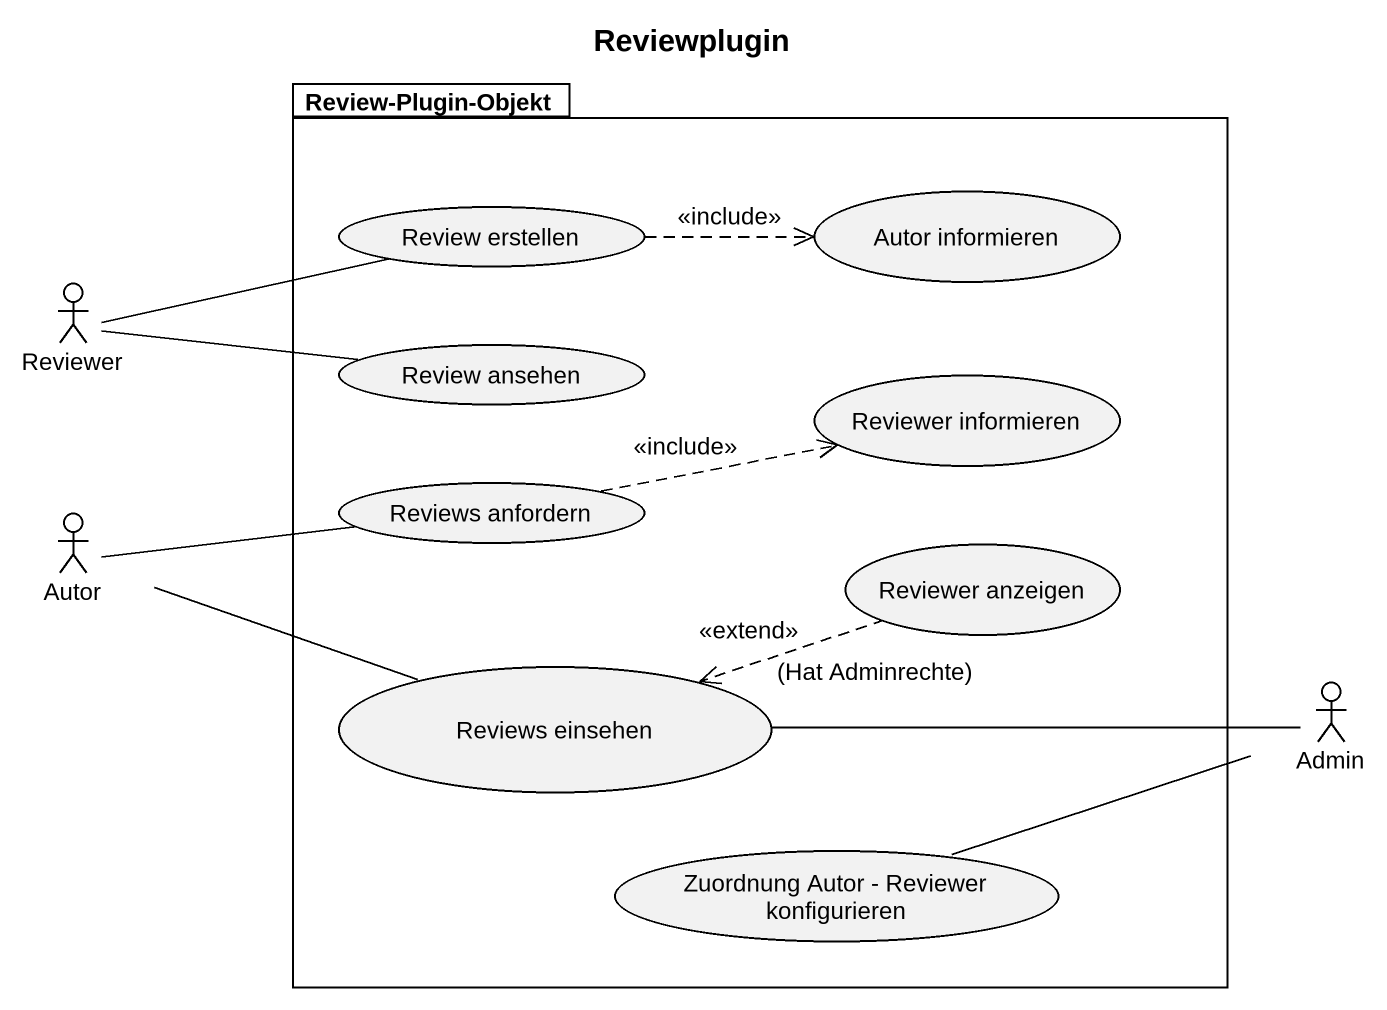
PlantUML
@startuml
title Reviewplugin
package "Review-Plugin-Objekt" as Review_Plugin_Objekt {
  usecase "Review erstellen" as Review_erstellen
  usecase "Autor informieren" as Autor_informieren
  usecase "Review ansehen" as Review_ansehen
  usecase "Reviewer informieren" as Reviewer_informieren
  usecase "Reviews anfordern" as Reviews_anfordern
  usecase "Reviewer anzeigen" as Reviewer_anzeigen
  usecase "Reviews einsehen" as Reviews_einsehen
  usecase "Zuordnung Autor - Reviewer konfigurieren" as Zuordnung_Autor_Reviewer
}
actor Reviewer
actor Autor
actor Admin
Review_erstellen .right.> Autor_informieren : <<include>>
Reviewer -right- Review_erstellen
Reviewer -right- Review_ansehen
Autor -right- Reviews_anfordern
Autor -right- Reviews_einsehen
Reviews_anfordern .right.> Reviewer_informieren : <<include>>
Reviewer_anzeigen .left.> Reviews_einsehen : <<extend>>\n(Hat Adminrechte)
Admin -left- Reviews_einsehen
Admin -left- Zuordnung_Autor_Reviewer
@enduml
